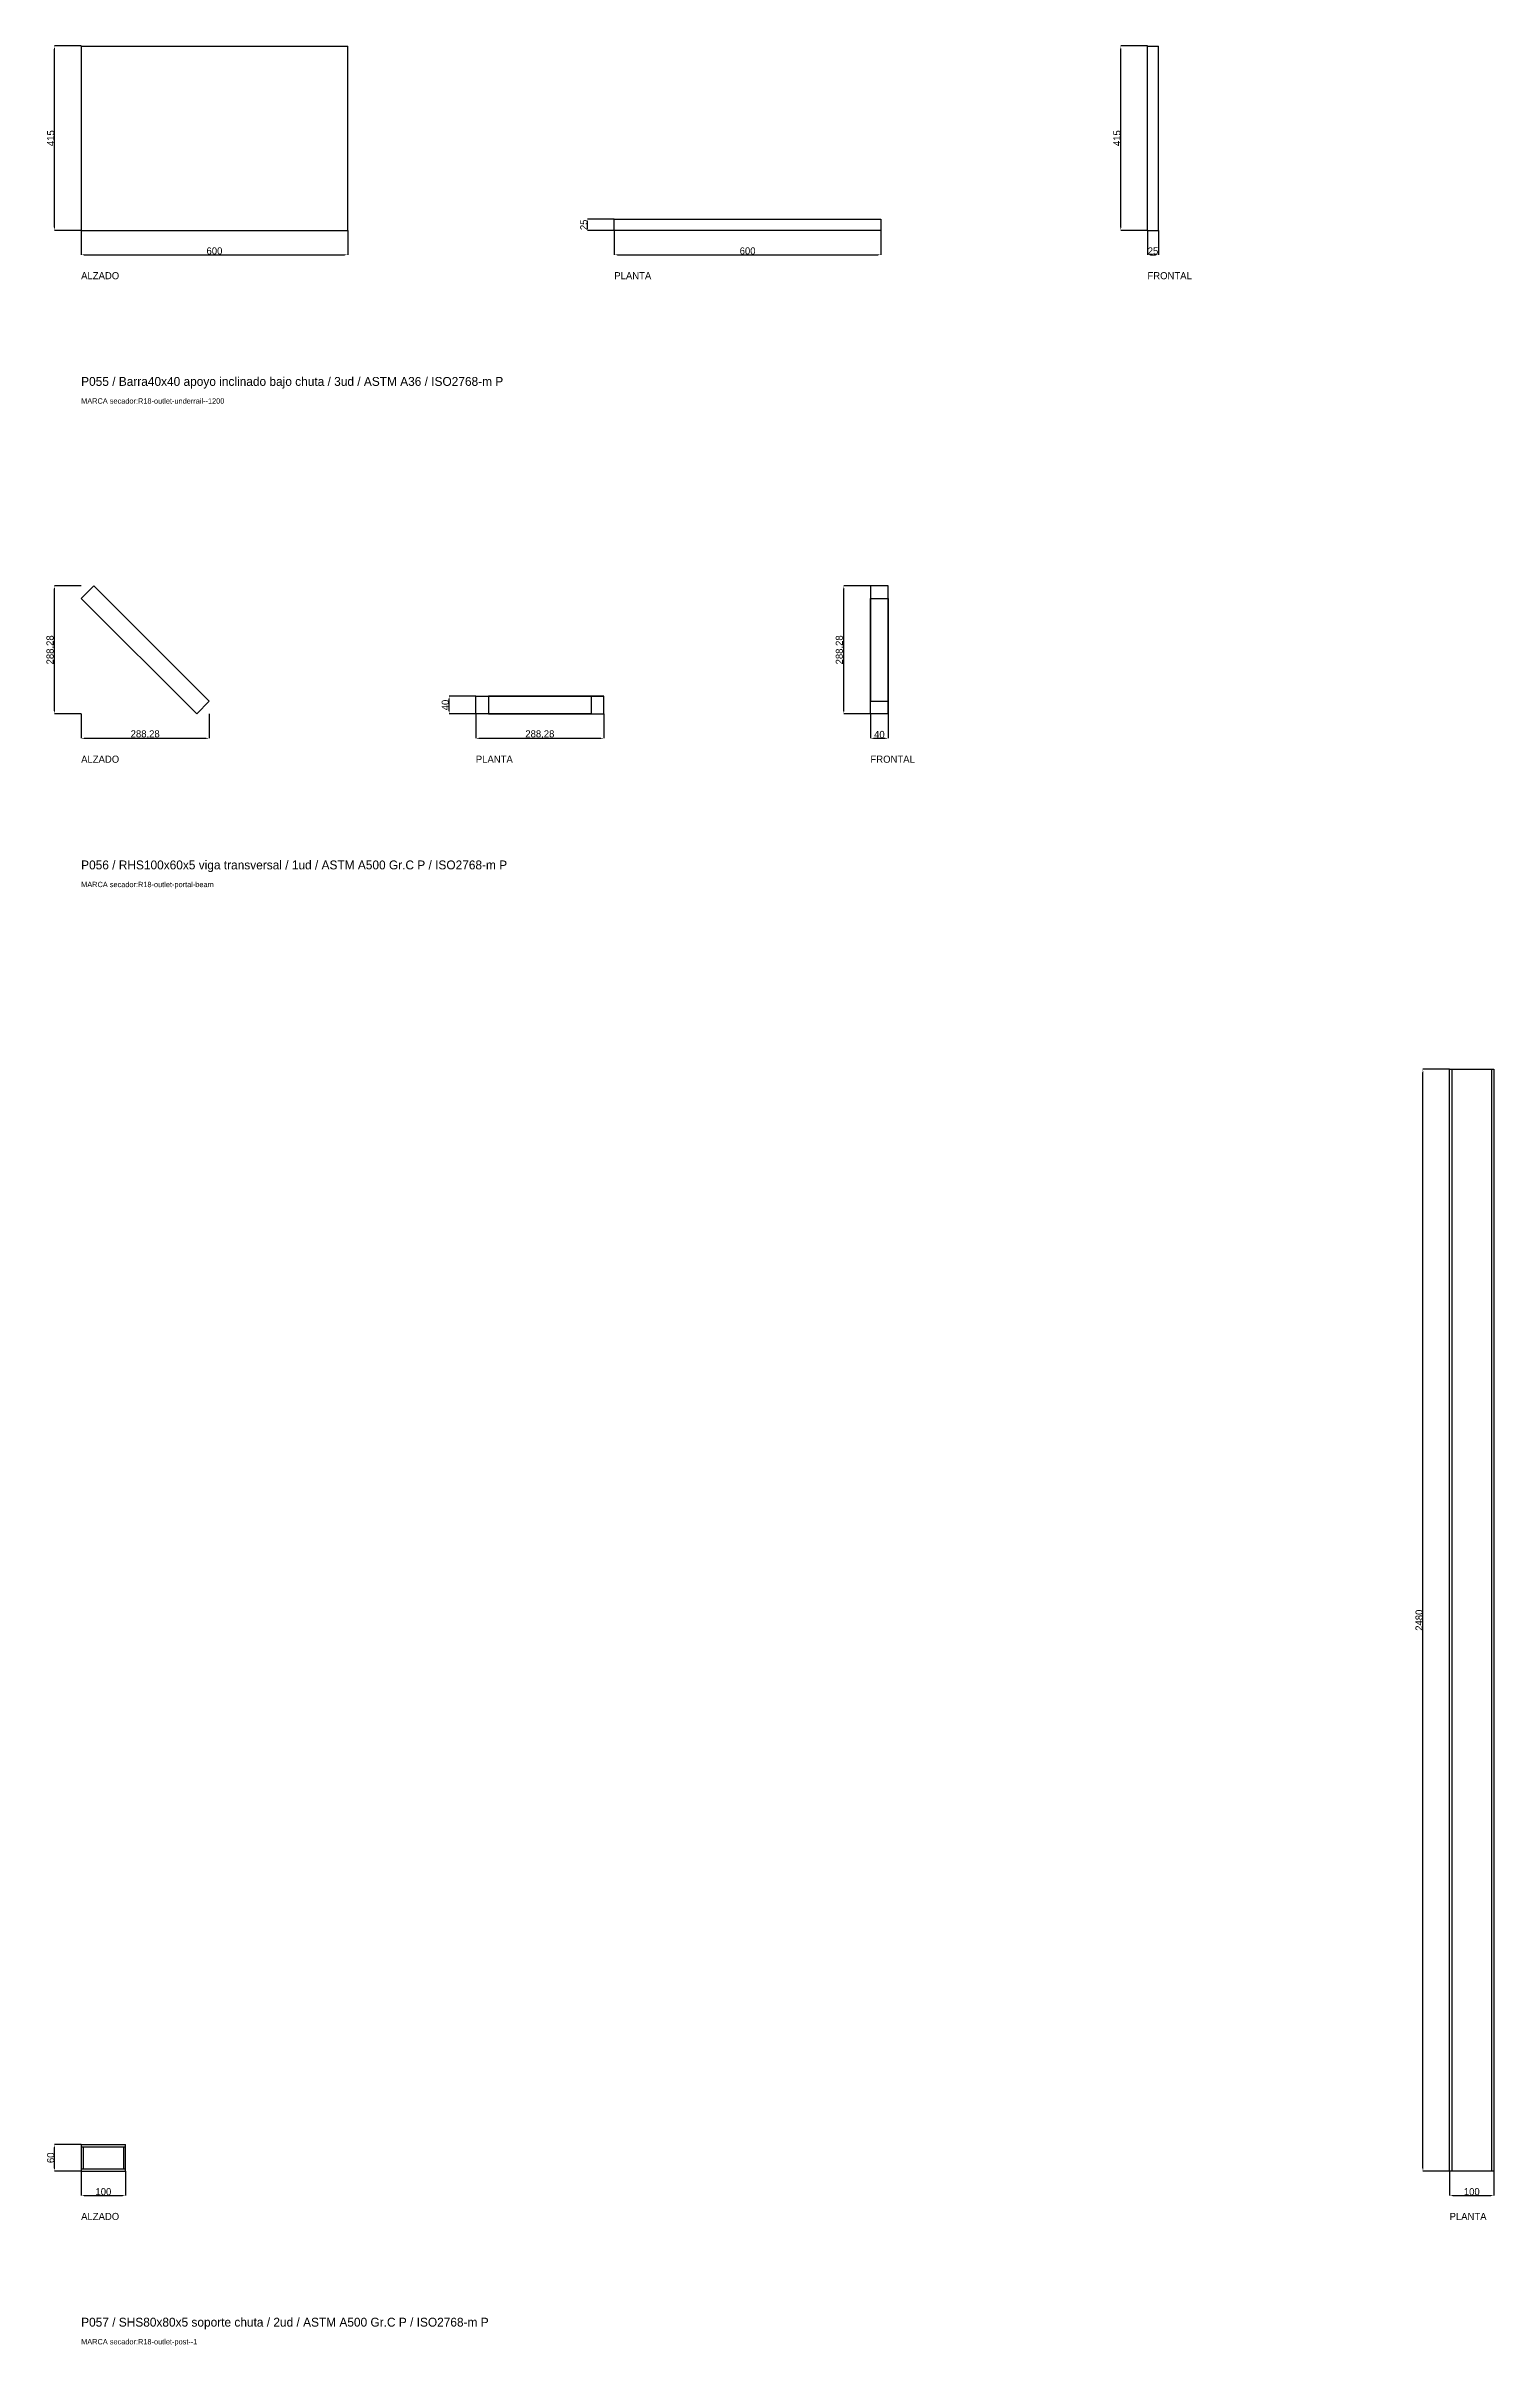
# Model space of a CAD drawing. Header units: millimetres. Extents: x -79 to 13940, y -87340 to 371.
# Drawn here: x -79 to 3180, y -75623 to -70446 of the extents above; entities that cross this region are included whole.
import ezdxf

# ---------------------------------------------------------------- set-up
doc = ezdxf.new("R2010")
doc.units = ezdxf.units.MM
for name, color, linetype in [('R18_COTAS_P', 1, 'Continuous'), ('R18_PIEZAS_P', 3, 'Continuous'), ('R18_TEXTOS', 7, 'Continuous')]:
    doc.layers.add(name, color=color, linetype=linetype)
doc.dimstyles.get("Standard").update_dxf_attribs({"dimtxt": 2.5, "dimasz": 2.5, "dimexe": 1.25, "dimexo": 0.625, "dimtad": 1, "dimcen": 2.5, "dimazin": 3, "dimtfac": 1, "dimtmove": 0, "dimatfit": 3})

# ---------------------------------------------------------------- blocks, each defined once
blk = doc.blocks.new('_CLOSEDFILLED')
at = {"color": 0, "linetype": 'BYBLOCK'}
blk.add_solid([(-1, 0.16), (0, 0), (-1, -0.16)], dxfattribs=at)
blk = doc.blocks.new('*D327')
for p, q in [((0, -70861.2), (0, -70916.2)), ((600, -70861.2), (600, -70916.2)), ((7, -70916.2), (593, -70916.2))]:
    blk.add_line(p, q)
at = {"layer": 'Defpoints'}
for p in [(0, -70861.2), (600, -70861.2), (0, -70916.2)]:
    blk.add_point(p, dxfattribs=at)
at = {"layer": 'R18_COTAS_P', "xscale": 7, "yscale": 7, "rotation": 180}
blk.add_blockref('_CLOSEDFILLED', (0, -70916.2), dxfattribs=at)
at = {"layer": 'R18_COTAS_P', "xscale": 7, "yscale": 7}
blk.add_blockref('_CLOSEDFILLED', (600, -70916.2), dxfattribs=at)
at = {"layer": 'R18_COTAS_P', "insert": (300, -70907.6), "char_height": 16, "attachment_point": 5}
blk.add_mtext('600', dxfattribs=at)
blk = doc.blocks.new('*D328')
for p, q in [((0, -70446.2), (-60, -70446.2)), ((-60, -70854.2), (-60, -70453.2)), ((0, -70861.2), (-60, -70861.2))]:
    blk.add_line(p, q)
at = {"layer": 'Defpoints'}
for p in [(0, -70446.2), (-60, -70861.2), (0, -70861.2)]:
    blk.add_point(p, dxfattribs=at)
at = {"layer": 'R18_COTAS_P', "xscale": 7, "yscale": 7}
for p, rotation in [((-60, -70446.2), 90), ((-60, -70861.2), 270)]:
    blk.add_blockref('_CLOSEDFILLED', p, dxfattribs=dict(at, rotation=rotation))
at = {"layer": 'R18_COTAS_P', "insert": (-68.6, -70653.7), "char_height": 16, "attachment_point": 5, "rotation": 90}
blk.add_mtext('415', dxfattribs=at)
blk = doc.blocks.new('*D329')
for p, q in [((1200, -70861.2), (1200, -70916.2)), ((1800, -70861.2), (1800, -70916.2)), ((1207, -70916.2), (1793, -70916.2))]:
    blk.add_line(p, q)
at = {"layer": 'Defpoints'}
for p in [(1200, -70861.2), (1800, -70861.2), (1200, -70916.2)]:
    blk.add_point(p, dxfattribs=at)
at = {"layer": 'R18_COTAS_P', "xscale": 7, "yscale": 7, "rotation": 180}
blk.add_blockref('_CLOSEDFILLED', (1200, -70916.2), dxfattribs=at)
at = {"layer": 'R18_COTAS_P', "xscale": 7, "yscale": 7}
blk.add_blockref('_CLOSEDFILLED', (1800, -70916.2), dxfattribs=at)
at = {"layer": 'R18_COTAS_P', "insert": (1500, -70907.6), "char_height": 16, "attachment_point": 5}
blk.add_mtext('600', dxfattribs=at)
blk = doc.blocks.new('*D330')
for p, q in [((1200, -70836.2), (1140, -70836.2)), ((1140, -70854.2), (1140, -70843.2)), ((1200, -70861.2), (1140, -70861.2))]:
    blk.add_line(p, q)
at = {"layer": 'Defpoints'}
for p in [(1140, -70861.2), (1200, -70836.2), (1200, -70861.2)]:
    blk.add_point(p, dxfattribs=at)
at = {"layer": 'R18_COTAS_P', "xscale": 7, "yscale": 7}
for p, rotation in [((1140, -70836.2), 90), ((1140, -70861.2), 270)]:
    blk.add_blockref('_CLOSEDFILLED', p, dxfattribs=dict(at, rotation=rotation))
at = {"layer": 'R18_COTAS_P', "insert": (1131.4, -70848.7), "char_height": 16, "attachment_point": 5, "rotation": 90}
blk.add_mtext('25', dxfattribs=at)
blk = doc.blocks.new('*D331')
for p, q in [((2400, -70861.2), (2400, -70916.2)), ((2425, -70861.2), (2425, -70916.2)), ((2407, -70916.2), (2418, -70916.2))]:
    blk.add_line(p, q)
at = {"layer": 'Defpoints'}
for p in [(2400, -70861.2), (2425, -70861.2), (2400, -70916.2)]:
    blk.add_point(p, dxfattribs=at)
at = {"layer": 'R18_COTAS_P', "xscale": 7, "yscale": 7, "rotation": 180}
blk.add_blockref('_CLOSEDFILLED', (2400, -70916.2), dxfattribs=at)
at = {"layer": 'R18_COTAS_P', "xscale": 7, "yscale": 7}
blk.add_blockref('_CLOSEDFILLED', (2425, -70916.2), dxfattribs=at)
at = {"layer": 'R18_COTAS_P', "insert": (2412.5, -70907.6), "char_height": 16, "attachment_point": 5}
blk.add_mtext('25', dxfattribs=at)
blk = doc.blocks.new('*D332')
for p, q in [((2400, -70446.2), (2340, -70446.2)), ((2340, -70854.2), (2340, -70453.2)), ((2400, -70861.2), (2340, -70861.2))]:
    blk.add_line(p, q)
at = {"layer": 'Defpoints'}
for p in [(2400, -70446.2), (2340, -70861.2), (2400, -70861.2)]:
    blk.add_point(p, dxfattribs=at)
at = {"layer": 'R18_COTAS_P', "xscale": 7, "yscale": 7}
for p, rotation in [((2340, -70446.2), 90), ((2340, -70861.2), 270)]:
    blk.add_blockref('_CLOSEDFILLED', p, dxfattribs=dict(at, rotation=rotation))
at = {"layer": 'R18_COTAS_P', "insert": (2331.4, -70653.7), "char_height": 16, "attachment_point": 5, "rotation": 90}
blk.add_mtext('415', dxfattribs=at)
blk = doc.blocks.new('*D333')
for p, q in [((0, -71949.5), (0, -72004.5)), ((288.3, -71949.5), (288.3, -72004.5)), ((7, -72004.5), (281.3, -72004.5))]:
    blk.add_line(p, q)
at = {"layer": 'Defpoints'}
for p in [(0, -71949.5), (288.3, -71949.5), (0, -72004.5)]:
    blk.add_point(p, dxfattribs=at)
at = {"layer": 'R18_COTAS_P', "xscale": 7, "yscale": 7, "rotation": 180}
blk.add_blockref('_CLOSEDFILLED', (0, -72004.5), dxfattribs=at)
at = {"layer": 'R18_COTAS_P', "xscale": 7, "yscale": 7}
blk.add_blockref('_CLOSEDFILLED', (288.3, -72004.5), dxfattribs=at)
at = {"layer": 'R18_COTAS_P', "insert": (144.1, -71995.9), "char_height": 16, "attachment_point": 5}
blk.add_mtext('288,28', dxfattribs=at)
blk = doc.blocks.new('*D334')
for p, q in [((0, -71661.2), (-60, -71661.2)), ((-60, -71942.5), (-60, -71668.2)), ((0, -71949.5), (-60, -71949.5))]:
    blk.add_line(p, q)
at = {"layer": 'Defpoints'}
for p in [(0, -71661.2), (-60, -71949.5), (0, -71949.5)]:
    blk.add_point(p, dxfattribs=at)
at = {"layer": 'R18_COTAS_P', "xscale": 7, "yscale": 7}
for p, rotation in [((-60, -71661.2), 90), ((-60, -71949.5), 270)]:
    blk.add_blockref('_CLOSEDFILLED', p, dxfattribs=dict(at, rotation=rotation))
at = {"layer": 'R18_COTAS_P', "insert": (-68.6, -71805.4), "char_height": 16, "attachment_point": 5, "rotation": 90}
blk.add_mtext('288,28', dxfattribs=at)
blk = doc.blocks.new('*D335')
for p, q in [((888.3, -71949.5), (888.3, -72004.5)), ((1176.6, -71949.5), (1176.6, -72004.5)), ((895.3, -72004.5), (1169.6, -72004.5))]:
    blk.add_line(p, q)
at = {"layer": 'Defpoints'}
for p in [(888.3, -71949.5), (1176.6, -71949.5), (888.3, -72004.5)]:
    blk.add_point(p, dxfattribs=at)
at = {"layer": 'R18_COTAS_P', "xscale": 7, "yscale": 7, "rotation": 180}
blk.add_blockref('_CLOSEDFILLED', (888.3, -72004.5), dxfattribs=at)
at = {"layer": 'R18_COTAS_P', "xscale": 7, "yscale": 7}
blk.add_blockref('_CLOSEDFILLED', (1176.6, -72004.5), dxfattribs=at)
at = {"layer": 'R18_COTAS_P', "insert": (1032.4, -71995.9), "char_height": 16, "attachment_point": 5}
blk.add_mtext('288,28', dxfattribs=at)
blk = doc.blocks.new('*D336')
for p, q in [((888.3, -71909.5), (828.3, -71909.5)), ((828.3, -71942.5), (828.3, -71916.5)), ((888.3, -71949.5), (828.3, -71949.5))]:
    blk.add_line(p, q)
at = {"layer": 'Defpoints'}
for p in [(828.3, -71949.5), (888.3, -71909.5), (888.3, -71949.5)]:
    blk.add_point(p, dxfattribs=at)
at = {"layer": 'R18_COTAS_P', "xscale": 7, "yscale": 7}
for p, rotation in [((828.3, -71909.5), 90), ((828.3, -71949.5), 270)]:
    blk.add_blockref('_CLOSEDFILLED', p, dxfattribs=dict(at, rotation=rotation))
at = {"layer": 'R18_COTAS_P', "insert": (819.7, -71929.5), "char_height": 16, "attachment_point": 5, "rotation": 90}
blk.add_mtext('40', dxfattribs=at)
blk = doc.blocks.new('*D337')
for p, q in [((1776.6, -71949.5), (1776.6, -72004.5)), ((1816.6, -71949.5), (1816.6, -72004.5)), ((1783.6, -72004.5), (1809.6, -72004.5))]:
    blk.add_line(p, q)
at = {"layer": 'Defpoints'}
for p in [(1776.6, -71949.5), (1816.6, -71949.5), (1776.6, -72004.5)]:
    blk.add_point(p, dxfattribs=at)
at = {"layer": 'R18_COTAS_P', "xscale": 7, "yscale": 7, "rotation": 180}
blk.add_blockref('_CLOSEDFILLED', (1776.6, -72004.5), dxfattribs=at)
at = {"layer": 'R18_COTAS_P', "xscale": 7, "yscale": 7}
blk.add_blockref('_CLOSEDFILLED', (1816.6, -72004.5), dxfattribs=at)
at = {"layer": 'R18_COTAS_P', "insert": (1796.6, -71995.9), "char_height": 16, "attachment_point": 5}
blk.add_mtext('40', dxfattribs=at)
blk = doc.blocks.new('*D338')
for p, q in [((1776.6, -71661.2), (1716.6, -71661.2)), ((1716.6, -71942.5), (1716.6, -71668.2)), ((1776.6, -71949.5), (1716.6, -71949.5))]:
    blk.add_line(p, q)
at = {"layer": 'Defpoints'}
for p in [(1776.6, -71661.2), (1716.6, -71949.5), (1776.6, -71949.5)]:
    blk.add_point(p, dxfattribs=at)
at = {"layer": 'R18_COTAS_P', "xscale": 7, "yscale": 7}
for p, rotation in [((1716.6, -71661.2), 90), ((1716.6, -71949.5), 270)]:
    blk.add_blockref('_CLOSEDFILLED', p, dxfattribs=dict(at, rotation=rotation))
at = {"layer": 'R18_COTAS_P', "insert": (1707.9, -71805.4), "char_height": 16, "attachment_point": 5, "rotation": 90}
blk.add_mtext('288,28', dxfattribs=at)
blk = doc.blocks.new('*D339')
for p, q in [((0, -75229.5), (0, -75284.5)), ((100, -75229.5), (100, -75284.5)), ((7, -75284.5), (93, -75284.5))]:
    blk.add_line(p, q)
at = {"layer": 'Defpoints'}
for p in [(0, -75229.5), (100, -75229.5), (0, -75284.5)]:
    blk.add_point(p, dxfattribs=at)
at = {"layer": 'R18_COTAS_P', "xscale": 7, "yscale": 7, "rotation": 180}
blk.add_blockref('_CLOSEDFILLED', (0, -75284.5), dxfattribs=at)
at = {"layer": 'R18_COTAS_P', "xscale": 7, "yscale": 7}
blk.add_blockref('_CLOSEDFILLED', (100, -75284.5), dxfattribs=at)
at = {"layer": 'R18_COTAS_P', "insert": (50, -75275.9), "char_height": 16, "attachment_point": 5}
blk.add_mtext('100', dxfattribs=at)
blk = doc.blocks.new('*D340')
for p, q in [((0, -75169.5), (-60, -75169.5)), ((-60, -75222.5), (-60, -75176.5)), ((0, -75229.5), (-60, -75229.5))]:
    blk.add_line(p, q)
at = {"layer": 'Defpoints'}
for p in [(0, -75169.5), (-60, -75229.5), (0, -75229.5)]:
    blk.add_point(p, dxfattribs=at)
at = {"layer": 'R18_COTAS_P', "xscale": 7, "yscale": 7}
for p, rotation in [((-60, -75169.5), 90), ((-60, -75229.5), 270)]:
    blk.add_blockref('_CLOSEDFILLED', p, dxfattribs=dict(at, rotation=rotation))
at = {"layer": 'R18_COTAS_P', "insert": (-68.6, -75199.5), "char_height": 16, "attachment_point": 5, "rotation": 90}
blk.add_mtext('60', dxfattribs=at)
blk = doc.blocks.new('*D341')
for p, q in [((3080, -75229.5), (3080, -75284.5)), ((3180, -75229.5), (3180, -75284.5)), ((3087, -75284.5), (3173, -75284.5))]:
    blk.add_line(p, q)
at = {"layer": 'Defpoints'}
for p in [(3080, -75229.5), (3180, -75229.5), (3080, -75284.5)]:
    blk.add_point(p, dxfattribs=at)
at = {"layer": 'R18_COTAS_P', "xscale": 7, "yscale": 7, "rotation": 180}
blk.add_blockref('_CLOSEDFILLED', (3080, -75284.5), dxfattribs=at)
at = {"layer": 'R18_COTAS_P', "xscale": 7, "yscale": 7}
blk.add_blockref('_CLOSEDFILLED', (3180, -75284.5), dxfattribs=at)
at = {"layer": 'R18_COTAS_P', "insert": (3130, -75275.9), "char_height": 16, "attachment_point": 5}
blk.add_mtext('100', dxfattribs=at)
blk = doc.blocks.new('*D342')
for p, q in [((3080, -72749.5), (3020, -72749.5)), ((3020, -75222.5), (3020, -72756.5)), ((3080, -75229.5), (3020, -75229.5))]:
    blk.add_line(p, q)
at = {"layer": 'Defpoints'}
for p in [(3080, -72749.5), (3020, -75229.5), (3080, -75229.5)]:
    blk.add_point(p, dxfattribs=at)
at = {"layer": 'R18_COTAS_P', "xscale": 7, "yscale": 7}
for p, rotation in [((3020, -72749.5), 90), ((3020, -75229.5), 270)]:
    blk.add_blockref('_CLOSEDFILLED', p, dxfattribs=dict(at, rotation=rotation))
at = {"layer": 'R18_COTAS_P', "insert": (3011.4, -73989.5), "char_height": 16, "attachment_point": 5, "rotation": 90}
blk.add_mtext('2480', dxfattribs=at)

msp = doc.modelspace()

# ---------------------------------------------------------------- linework, layer by layer
at = {"layer": 'R18_PIEZAS_P'}
for p, q in [((0, -70446.219), (600, -70446.219)), ((0, -70446.219), (0, -70861.219)), ((600, -70861.219), (600, -70446.219)), ((2400, -70446.219), (2425, -70446.219)), ((2400, -70861.219), (2400, -70446.219)), ((2425, -70861.219), (2425, -70446.219)), ((0, -70861.219), (600, -70861.219)), ((1200, -70861.219), (1200, -70836.219)), ((1200, -70836.219), (1800, -70836.219)), ((1800, -70861.219), (1200, -70861.219)), ((1800, -70836.219), (1800, -70861.219)), ((2400, -70861.219), (2425, -70861.219)), ((28.284, -71661.219), (0, -71689.503)), ((0, -71689.503), (260, -71949.503)), ((28.284, -71661.219), (288.284, -71921.219)), ((1776.569, -71661.219), (1776.569, -71921.219)), ((1816.569, -71661.219), (1776.569, -71661.219)), ((1776.569, -71661.219), (1776.569, -71689.503)), ((1776.569, -71949.503), (1776.569, -71689.503)), ((1776.569, -71689.503), (1816.569, -71689.503)), ((1816.569, -71921.219), (1816.569, -71661.219)), ((1816.569, -71689.503), (1816.569, -71661.219)), ((1816.569, -71689.503), (1816.569, -71949.503)), ((260, -71949.503), (288.284, -71921.219)), ((888.284, -71909.503), (1148.284, -71909.503)), ((888.284, -71949.503), (888.284, -71909.503)), ((888.284, -71909.503), (916.569, -71909.503)), ((1148.284, -71949.503), (888.284, -71949.503)), ((916.569, -71949.503), (888.284, -71949.503)), ((1176.569, -71909.503), (916.569, -71909.503)), ((916.569, -71909.503), (916.569, -71949.503)), ((916.569, -71949.503), (1176.569, -71949.503)), ((1148.284, -71909.503), (1148.284, -71949.503)), ((1148.284, -71909.503), (1176.569, -71909.503)), ((1148.284, -71949.503), (1176.569, -71949.503)), ((1176.569, -71949.503), (1176.569, -71909.503)), ((1776.569, -71921.219), (1816.569, -71921.219)), ((1776.569, -71949.503), (1776.569, -71921.219)), ((1816.569, -71949.503), (1776.569, -71949.503)), ((1816.569, -71949.503), (1816.569, -71921.219)), ((3080, -75229.503), (3080, -72749.503)), ((3080, -72749.503), (3180, -72749.503)), ((3080, -72749.503), (3085, -72749.503)), ((3085, -72749.503), (3085, -75229.503)), ((3175, -75229.503), (3175, -72749.503)), ((3175, -72749.503), (3180, -72749.503)), ((3180, -72749.503), (3180, -75229.503)), ((0, -75169.503), (100, -75169.503)), ((0, -75169.503), (0, -75174.503)), ((0, -75174.503), (100, -75174.503)), ((0, -75174.503), (5, -75174.503)), ((0, -75174.503), (0, -75224.503)), ((5, -75224.503), (5, -75174.503)), ((95, -75174.503), (100, -75174.503)), ((95, -75174.503), (95, -75224.503)), ((100, -75174.503), (100, -75169.503)), ((100, -75224.503), (100, -75174.503)), ((0, -75224.503), (100, -75224.503)), ((0, -75224.503), (0, -75229.503)), ((0, -75224.503), (5, -75224.503)), ((0, -75229.503), (100, -75229.503)), ((95, -75224.503), (100, -75224.503)), ((100, -75229.503), (100, -75224.503)), ((3180, -75229.503), (3080, -75229.503)), ((3085, -75229.503), (3080, -75229.503)), ((3180, -75229.503), (3175, -75229.503))]:
    msp.add_line(p, q, dxfattribs=at)

# ---------------------------------------------------------------- texts
at = {"layer": 'R18_TEXTOS'}
for s, height, p in [('ALZADO', 16, (0, -70971.219)), ('PLANTA', 16, (1200, -70971.219)), ('FRONTAL', 16, (2400, -70971.219)), ('P055 / Barra40x40 apoyo inclinado bajo chuta / 3ud / ASTM A36 / ISO2768-m P', 20, (0, -71211.219)), ('MARCA secador:R18-outlet-underrail--1200', 12, (0, -71251.219)), ('ALZADO', 16, (0, -72059.503)), ('PLANTA', 16, (888.284, -72059.503)), ('FRONTAL', 16, (1776.569, -72059.503)), ('P056 / RHS100x60x5 viga transversal / 1ud / ASTM A500 Gr.C P / ISO2768-m P', 20, (0, -72299.503)), ('MARCA secador:R18-outlet-portal-beam', 12, (0, -72339.503)), ('ALZADO', 16, (0, -75339.503)), ('PLANTA', 16, (3080, -75339.503)), ('P057 / SHS80x80x5 soporte chuta / 2ud / ASTM A500 Gr.C P / ISO2768-m P', 20, (0, -75579.503)), ('MARCA secador:R18-outlet-post--1', 12, (0, -75619.503))]:
    msp.add_text(s, height=height, dxfattribs=at).set_placement(p)

# ---------------------------------------------------------------- dimensions: what is measured, and where the dimension line sits
at = {"layer": 'R18_COTAS_P'}
for base, p1, p2, picture, middle in [((-60, -70861.219), (0, -70861.219), (0, -70446.219), '*D328', (-68.625, -70653.719)), ((2340, -70861.219), (2400, -70861.219), (2400, -70446.219), '*D332', (2331.375, -70653.719)), ((1140, -70861.219), (1200, -70861.219), (1200, -70836.219), '*D330', (1131.375, -70848.719)), ((-60, -71949.503), (0, -71949.503), (0, -71661.219), '*D334', (-68.625, -71805.361)), ((1716.569, -71949.503), (1776.569, -71949.503), (1776.569, -71661.219), '*D338', (1707.944, -71805.361)), ((828.284, -71949.503), (888.284, -71949.503), (888.284, -71909.503), '*D336', (819.659, -71929.503)), ((3020, -75229.503), (3080, -75229.503), (3080, -72749.503), '*D342', (3011.375, -73989.503)), ((-60, -75229.503), (0, -75229.503), (0, -75169.503), '*D340', (-68.625, -75199.503))]:
    dim = msp.add_linear_dim(base=base, p1=p1, p2=p2, angle=90, dimstyle='Standard', override={"dimtxt": 16, "dimasz": 7, "dimtad": 1, "dimdec": 2}, dxfattribs=at)
    dim.commit()
    dim.dimension.update_dxf_attribs({"geometry": picture, "text_midpoint": middle})
for base, p1, p2, picture, middle in [((0, -70916.219), (0, -70861.219), (600, -70861.219), '*D327', (300, -70907.594)), ((1200, -70916.219), (1200, -70861.219), (1800, -70861.219), '*D329', (1500, -70907.594)), ((2400, -70916.219), (2400, -70861.219), (2425, -70861.219), '*D331', (2412.5, -70907.594)), ((0, -72004.503), (0, -71949.503), (288.284, -71949.503), '*D333', (144.142, -71995.878)), ((888.2843, -72004.503), (888.2843, -71949.503), (1176.5685, -71949.503), '*D335', (1032.4264, -71995.878)), ((1776.569, -72004.503), (1776.569, -71949.503), (1816.569, -71949.503), '*D337', (1796.569, -71995.878)), ((0, -75284.503), (0, -75229.503), (100, -75229.503), '*D339', (50, -75275.878)), ((3080, -75284.503), (3080, -75229.503), (3180, -75229.503), '*D341', (3130, -75275.878))]:
    dim = msp.add_linear_dim(base=base, p1=p1, p2=p2, dimstyle='Standard', override={"dimtxt": 16, "dimasz": 7, "dimtad": 1, "dimdec": 2}, dxfattribs=at)
    dim.commit()
    dim.dimension.update_dxf_attribs({"geometry": picture, "text_midpoint": middle})

doc.saveas('drawing.dxf')
